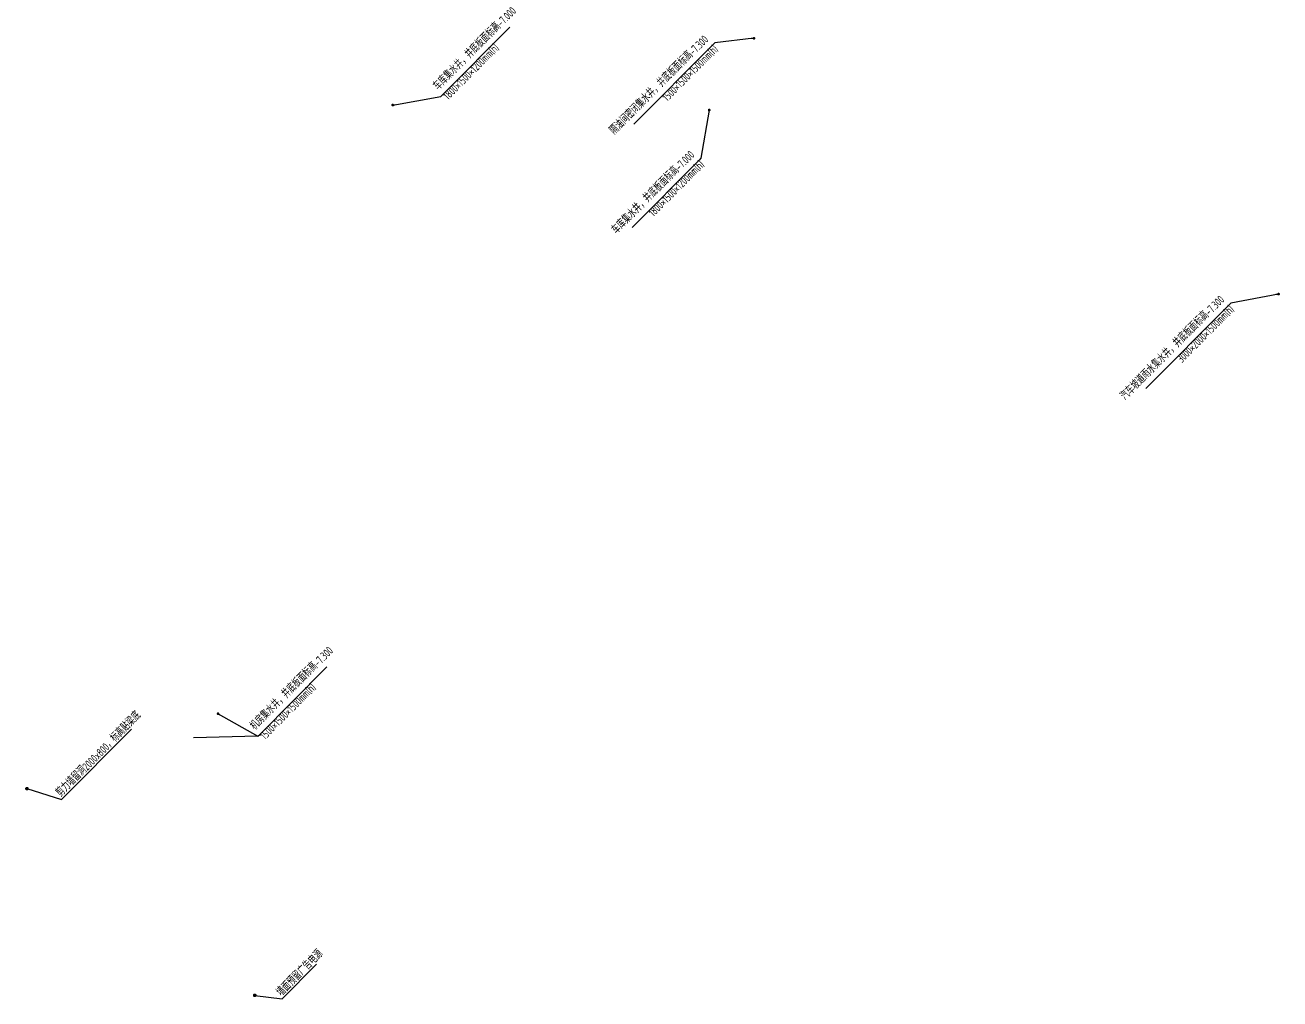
# Model space of a CAD drawing. Extents: x 517373861 to 518926964, y 3499235083 to 3500016639.
# Drawn here: x 518858147 to 518926964, y 3499869466 to 3499922871 of the extents above; entities that cross this region are included whole.
import ezdxf

# ---------------------------------------------------------------- set-up
doc = ezdxf.new("R2010")
doc.units = 0
doc.header["$LTSCALE"] = 1000
doc.header["$MEASUREMENT"] = 0
doc.layers.get('0').update_dxf_attribs({"linetype": 'CONTINUOUS'})
doc.layers.add('AD-INDX', color=43, linetype='CONTINUOUS')
doc.styles.add('TH-STYLE3', font='tssdeng.shx', dxfattribs={"width": 0.7, "bigfont": 'tssdchn.shx'})
doc.dimstyles.new('TH-DIM100-FINAL', dxfattribs={"dimscale": 100, "dimtxt": 3, "dimasz": 2, "dimexe": 1, "dimexo": 1, "dimgap": 1, "dimtad": 1, "dimdec": 0, "dimdsep": 46, "dimtxsty": 'TH-STYLE3', "dimblk1": 'ARCHTICK', "dimblk2": 'ARCHTICK', "dimsah": 1, "dimcen": -1, "dimdle": 1, "dimclrd": 256, "dimclre": 256, "dimclrt": 256, "dimadec": 0, "dimazin": 0, "dimtfac": 1, "dimtdec": 0, "dimtix": 1, "dimtmove": 2, "dimatfit": 0, "dimldrblk": 'DOT', "dimfxl": 0, "dimtolj": 1, "dimtzin": 0, "dimlwd": -1, "dimlwe": -1, "dimarcsym": 0})
doc.dimstyles.new('TH-DIM150', dxfattribs={"dimscale": 150, "dimtxt": 2.5, "dimasz": 1, "dimexe": 1, "dimexo": 1, "dimgap": 0.8, "dimtad": 1, "dimdec": 0, "dimdsep": 46, "dimtxsty": 'TH-STYLE3', "dimblk1": 'ARCHTICK', "dimblk2": 'ARCHTICK', "dimsah": 1, "dimcen": -1, "dimclrd": 256, "dimclre": 256, "dimclrt": 256, "dimazin": 0, "dimtfac": 1, "dimtdec": 0, "dimtix": 1, "dimtmove": 2, "dimatfit": 0, "dimldrblk": 'ARCHTICK', "dimfxl": 0, "dimtolj": 1, "dimtzin": 0, "dimlwd": -1, "dimlwe": -1, "dimarcsym": 0})

# ---------------------------------------------------------------- blocks, each defined once
blk = doc.blocks.new('_ArchTick')
at = {"color": 0, "linetype": 'ByBlock', "const_width": 0.15}
blk.add_lwpolyline([(-0.5, -0.5), (0.5, 0.5)], dxfattribs=at)
blk = doc.blocks.new('_DOT')
at = {"color": 0, "linetype": 'ByBlock', "const_width": 0.5}
blk.add_lwpolyline([(-0.25, 0, 1), (0.25, 0, 1)], format="xyb", close=True, dxfattribs=at)

msp = doc.modelspace()

# ---------------------------------------------------------------- linework, layer by layer
at = {"layer": 'AD-INDX'}
msp.add_lwpolyline([(518870909, 3499883868), (518867379, 3499883777)], dxfattribs=at)

# ---------------------------------------------------------------- texts
at = {"layer": 'AD-INDX', "style": 'TH-STYLE3', "width": 0.7}
for s, p in [('剪力墙留洞2000x800，标高贴梁底 ', (518860117, 3499880509, 0)), ('墙面预留广告电源', (518872219, 3499869567, 0))]:
    msp.add_text(s, height=450, rotation=45.1573, dxfattribs=at).set_placement(p)
at = {"layer": 'AD-INDX', "char_height": 450, "style": 'TH-STYLE3'}
for s, insert, attachment_point, rotation in [('\\A1;车库集水井，井底板面标高-7.000\\P1800×1500×1200mm(h)', (518880493, 3499919581), 1, 45.15827), ('\\A1;隔油间密闭集水井，井底板面标高-7.300\\P1500×1500×1500mm(h)', (518895343, 3499922350), 3, 45.15632), ('\\A1;车库集水井，井底板面标高-7.000\\P1800×1500×1200mm(h)', (518894583, 3499916024), 3, 45.15632), ('\\A1;汽车坡道雨水集水井，井底板面标高-7.300\\P3000×2000×1500mm(h)', (518923641, 3499908082), 3, 45.15632), ('\\A1;机房集水井，井底板面标高-7.300\\P1500×1500×1500mm(h)', (518870449, 3499884494), 1, 45.15827)]:
    msp.add_mtext(s, dxfattribs=dict(at, insert=insert, attachment_point=attachment_point, rotation=rotation))

# ---------------------------------------------------------------- leaders
at = {"layer": 'AD-INDX', "annotation_type": 0, "has_hookline": 1}
for points, hookline_direction, text_width, horizontal_direction in [([(518878310, 3499918486), (518880952, 3499918955), (518881058, 3499919061)], 0, 5088, (0.705151, 0.709057, 0)), ([(518898122, 3499922147), (518895972, 3499921894), (518895866, 3499921788)], 1, 6018, (0.705175, 0.709033, 0)), ([(518895667, 3499918213), (518895212, 3499915568), (518895107, 3499915462)], 1, 5088, (0.705175, 0.709033, 0)), ([(518926889, 3499908117), (518924270, 3499907625), (518924164, 3499907519)], 1, 6345, (0.705175, 0.709033, 0)), ([(518868732, 3499885106), (518870909, 3499883868), (518871014, 3499883974)], 0, 5090, (0.705151, 0.709057, 0))]:
    msp.add_leader(points, dimstyle='TH-DIM150', override={"dimldrblk": 'DOT'}, dxfattribs=dict(at, hookline_direction=hookline_direction, text_width=text_width, horizontal_direction=horizontal_direction))
at = {"layer": 'AD-INDX'}
for points in [[(518858247, 3499880996, 0), (518860136, 3499880407, 0), (518863974, 3499884266, 0)], [(518870744, 3499869661, 0), (518872238, 3499869466, 0), (518874126, 3499871364, 0)]]:
    msp.add_leader(points, dimstyle='TH-DIM100-FINAL', dxfattribs=at)

doc.saveas('drawing.dxf')
